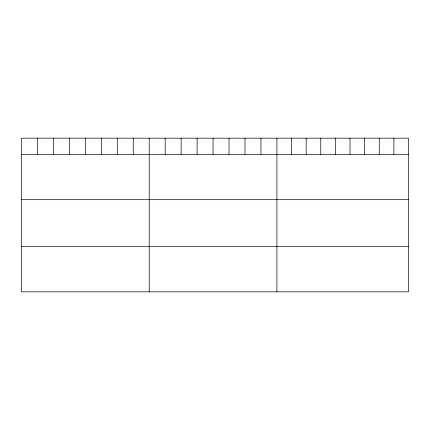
<?xml version="1.0" encoding="UTF-8"?>
<svg xmlns="http://www.w3.org/2000/svg" width="430" height="430" viewBox="0 0 430 430"><rect width="100%" height="100%" fill="white"/><g stroke="black" fill="none" stroke-linecap="round" stroke-linejoin="round"><path stroke-width="0.64" d="M408.5 154.311L408.5 291.836L21.5 291.836L21.5 138.164L408.5 138.164L408.5 154.311L21.5 154.311M21.5 199.692L408.5 199.692M21.5 246.454L408.5 246.454M393.88 138.164L393.88 154.311M379.26 138.164L379.26 154.311M364.64 138.164L364.64 154.311M350.02 138.164L350.02 154.311M335.4 138.164L335.4 154.311M320.78 138.164L320.78 154.311M306.16 138.164L306.16 154.311M291.54 138.164L291.54 154.311M276.92 138.164L276.92 291.836M260.956 138.164L260.956 154.311M244.993 138.164L244.993 154.311M229.029 138.164L229.029 154.311M213.065 138.164L213.065 154.311M197.101 138.164L197.101 154.311M181.137 138.164L181.137 154.311M165.174 138.164L165.174 154.311M149.21 138.164L149.21 291.836M133.246 138.164L133.246 154.311M117.282 138.164L117.282 154.311M101.319 138.164L101.319 154.311M85.355 138.164L85.355 154.311M69.391 138.164L69.391 154.311M53.428 138.164L53.428 154.311M37.464 138.164L37.464 154.311"/></g></svg>
